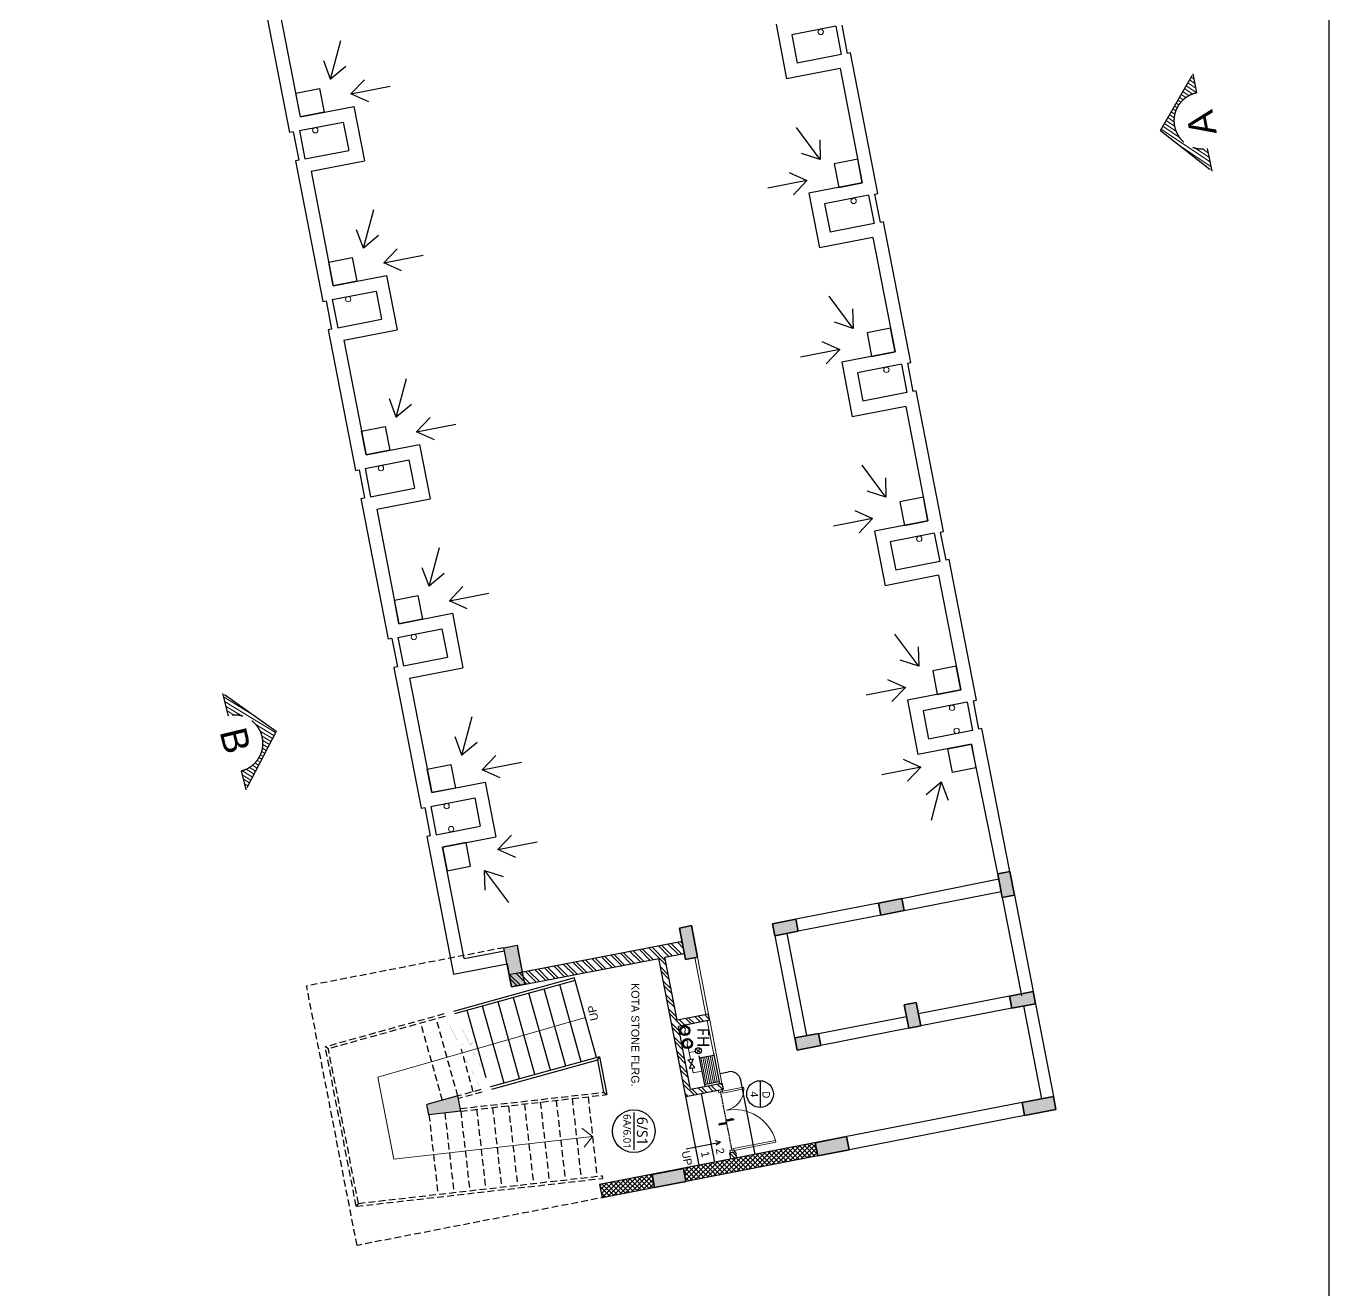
# Model space of a CAD drawing. Header units: millimetres. Extents: x -1127141 to 1597693, y -1835560 to -399335.
# Drawn here: x 1019823 to 1044240, y -523115 to -499434 of the extents above; entities that cross this region are included whole.
import ezdxf
from ezdxf.enums import TextEntityAlignment as Align

# ---------------------------------------------------------------- set-up
doc = ezdxf.new("R2010")
doc.units = ezdxf.units.MM
doc.header["$MEASUREMENT"] = 0
for name, pattern in [('ACAD_ISO05W100', [36, 24, -3, 0, -3, 0, -3, 0, -3]), ('CENTER2', [28.575, 19.05, -3.175, 3.175, -3.175]), ('DASHED2', [0.375, 0.25, -0.125]), ('HIDDEN', [0.375, 0.25, -0.125]), ('HIDDEN2', [4.7625, 3.175, -1.5875])]:
    doc.linetypes.add(name, pattern=pattern)
for name, color, linetype in [('A-Anno Tags', 6, 'Continuous'), ('A-Elevation', 4, 'Continuous'), ('A-Steps', 3, 'Continuous'), ('A-Wall Patt', 8, 'Continuous'), ('Anno_Frames', 7, 'Continuous'), ('Anno_Labels', 7, 'Continuous'), ('L-ELEV', 6, 'Continuous'), ('S-Conc Patt', 9, 'Continuous')]:
    doc.layers.add(name, color=color, linetype=linetype)
for name, color, linetype, lineweight in [('A-Detail Lines', 8, 'Continuous', 25), ('A-Door', 4, 'Continuous', 9), ('A-Wall Sec', 1, 'Continuous', 30), ('A-WIN', 5, 'Continuous', 25), ('Ann_TitleBlock 2', 5, 'Continuous', 25), ('Anno_Tittleblock', 5, 'Continuous', 13), ('column hatch', 12, 'Continuous', 5), ('grid', 251, 'CENTER2', 13), ('rwp', 231, 'Continuous', 5), ('S-Concrete', 40, 'Continuous', 30), ('STAIR', 3, 'Continuous', 9), ('text', 7, 'Continuous', 9), ('Wall HATCH', 8, 'Continuous', 15)]:
    doc.layers.add(name, color=color, linetype=linetype, lineweight=lineweight)
doc.styles.add('arial', font='arial.ttf', dxfattribs={"height": 100})
doc.styles.add('IIITD @ 100', font='trebuc.ttf', dxfattribs={"height": 210})
doc.styles.get("Standard").update_dxf_attribs({"font": 'trebuc.ttf'})
doc.styles.add('TITLE', font='swissel.ttf', dxfattribs={"height": 4.3})
doc.dimstyles.new('DIM 1', dxfattribs={"dimtxt": 185, "dimasz": 200, "dimexe": 100, "dimexo": 50, "dimgap": 125, "dimtad": 3, "dimdec": 0, "dimtxsty": 'Standard', "dimblk": 'OBLIQUE', "dimcen": 250, "dimdle": 100, "dimclrd": 256, "dimclre": 256, "dimclrt": 256, "dimadec": 0, "dimazin": 0, "dimtfac": 1, "dimtdec": 0, "dimtmove": 1, "dimatfit": 3, "dimldrblk": 'OBLIQUE', "dimfxl": 1, "dimlwd": -1, "dimlwe": -1, "dimarcsym": 0})

# ---------------------------------------------------------------- blocks, each defined once
blk = doc.blocks.new('Door 1200')
at = {"layer": 'A-Door', "color": 5, "lineweight": 18}
for p, q in [((524084, 16182), (524084, 16132)), ((524084, 16182), (524159, 16182)), ((524084, 16132), (524124, 16132)), ((524124, 16147), (524124, 16132)), ((524159, 16147), (524124, 16147)), ((524159, 16182), (524159, 16147)), ((524159, 16147), (524557, 16147)), ((524159, 16112), (524159, 16147)), ((524557, 16147), (524557, 16112)), ((524159, 16112), (524557, 16112)), ((524084, 15032), (524124, 15032)), ((524084, 14982), (524084, 15032)), ((524084, 14982), (524159, 14982)), ((524124, 15017), (524124, 15032)), ((524159, 15017), (524124, 15017)), ((524159, 15052), (524159, 15017)), ((524159, 15052), (524958, 15052)), ((524159, 14982), (524159, 15017)), ((524159, 15017), (524958, 15017)), ((524958, 15017), (524958, 15052))]:
    blk.add_line(p, q, dxfattribs=at)
at = {"layer": 'A-Door', "lineweight": 18}
for centre, radius, start, end in [((524155, 16193), 411, 270.5695, 348.692), ((524157, 14978), 804, 5.3147, 89.8716)]:
    blk.add_arc(centre, radius, start, end, dxfattribs=at)
blk = doc.blocks.new('*U29')
at = {"layer": 'A-Anno Tags'}
blk.add_lwpolyline([(-250, 0), (250, 0)], dxfattribs=at)
blk.add_circle((0, 0), 250, dxfattribs=at)
at = {"layer": 'Anno_Frames', "color": 7}
for tag, rotation, p in [('ENTITY', 359.7608, (15, 185)), ('ENTITYNO', 0.1757, (4, -36))]:
    blk.add_attdef(tag, text='', height=140, rotation=rotation, dxfattribs=at).set_placement(p, align=Align.TOP_CENTER)
blk = doc.blocks.new('f h')
at = {"layer": 'A-WIN'}
for p, q in [((1010874, -78570), (1010972, -78570)), ((1010874, -78570), (1010972, -78734)), ((1010972, -78570), (1010874, -78734)), ((1011088, -78536), (1011088, -79120)), ((1011088, -78575), (1011368, -78575)), ((1011368, -78536), (1011368, -79120)), ((1010874, -78734), (1010972, -78734)), ((1011088, -79081), (1011368, -79081))]:
    blk.add_line(p, q, dxfattribs=at)
at = {"layer": 'A-WIN', "ltscale": 50}
for centre, radius in [((1010925, -78023), 93.8), ((1010925, -78023), 75), ((1010924, -78269), 93.8), ((1010924, -78269), 75)]:
    blk.add_circle(centre, radius, dxfattribs=at)
at = {"layer": 'A-WIN'}
blk.add_circle((1011100, -78441), 56.6, dxfattribs=at)
at = {"layer": 'Wall HATCH'}
for p, q in [((1010923, -78570), (1010923, -78344)), ((1010923, -78441), (1011044, -78441)), ((1011140, -78401), (1011060, -78481)), ((1011140, -78481), (1011060, -78401)), ((1011123, -78575), (1011123, -79081)), ((1011158, -78575), (1011158, -79081)), ((1011193, -78575), (1011193, -79081)), ((1011228, -78575), (1011228, -79081)), ((1011263, -78575), (1011263, -79081)), ((1011298, -78575), (1011298, -79081)), ((1011333, -78575), (1011333, -79081)), ((1010923, -78828), (1010923, -78734)), ((1011088, -78828), (1010923, -78828))]:
    blk.add_line(p, q, dxfattribs=at)
at = {"layer": 'Wall HATCH', "ltscale": 50}
for centre in [(1010899, -77997), (1010897, -78242)]:
    blk.add_arc(centre, 37.5, 314.6267, 134.6267, dxfattribs=at)
at = {"layer": 'Wall HATCH'}
for centre in [(1010952, -78050), (1010950, -78296)]:
    blk.add_arc(centre, 37.5, 134.6267, 314.6267, dxfattribs=at)
blk = doc.blocks.new('Starting Stair HOSTEL out')
at = {"layer": 'S-Conc Patt', "linetype": 'Continuous'}
blk.add_hatch(color=256, dxfattribs=at).paths.add_polyline_path([(926419, 139403), (926223, 139403), (926176, 138803), (926466, 138803)])
at = {"layer": 'A-Elevation', "linetype": 'HIDDEN2', "ltscale": 40}
for p, q in [((924800, 141067), (924433, 136435)), ((924847, 141017), (924483, 136431)), ((924800, 141067), (927843, 141067)), ((924847, 141017), (924800, 141067)), ((924847, 141017), (927797, 141017)), ((927797, 141017), (927842, 141067)), ((927975, 138753), (927797, 141017)), ((928024, 138766), (927843, 141067)), ((926176, 138803), (925958, 136059)), ((926226, 138803), (926012, 136109)), ((926452, 138342), (926416, 138803)), ((926501, 138355), (926466, 138803)), ((924483, 136431), (924433, 136435))]:
    blk.add_line(p, q, dxfattribs=at)
at = {"layer": 'A-Elevation'}
for p, q in [((928173, 136232), (927989, 138570)), ((928223, 136236), (928038, 138584)), ((926628, 136109), (926467, 138160)), ((926682, 136059), (926516, 138173)), ((926012, 136109), (925958, 136059)), ((926682, 136059), (925958, 136059)), ((926628, 136109), (926012, 136109)), ((926628, 136109), (926682, 136059)), ((928173, 136232), (928223, 136236))]:
    blk.add_line(p, q, dxfattribs=at)
at = {"layer": 'A-Steps', "linetype": 'DASHED2', "ltscale": 500}
for p, q in [((926223, 139403), (924728, 139521)), ((926200, 139104), (924704, 139222)), ((926441, 139104), (927936, 139222)), ((926176, 138805), (924681, 138923)), ((926465, 138805), (927960, 138923)), ((926152, 138506), (924657, 138624)), ((926488, 138506), (927312, 138571)), ((926128, 138207), (924633, 138325)), ((926105, 137908), (924609, 138026)), ((926081, 137609), (924586, 137727)), ((926057, 137309), (924562, 137428)), ((926034, 137010), (924538, 137129)), ((926010, 136711), (924515, 136830)), ((925986, 136412), (924491, 136531))]:
    blk.add_line(p, q, dxfattribs=at)
at = {"layer": 'A-Steps'}
for p, q in [((926698, 138221), (928007, 138325)), ((926536, 137908), (928031, 138026)), ((926560, 137609), (928055, 137727)), ((926583, 137309), (928079, 137428)), ((926607, 137010), (928102, 137129)), ((926631, 136711), (928126, 136830)), ((926654, 136412), (928150, 136531)), ((926678, 136113), (928173, 136232))]:
    blk.add_line(p, q, dxfattribs=at)
at = {"layer": 'S-Concrete', "linetype": 'Continuous'}
for p, q in [((926176, 138803), (926223, 139403)), ((926223, 139403), (926419, 139403)), ((926466, 138803), (926419, 139403)), ((926176, 138803), (926466, 138803))]:
    blk.add_line(p, q, dxfattribs=at)
at = {"layer": 'STAIR', "color": 5, "const_width": 1}
for points in [[(926431, 138337), (927356, 138583), (927405, 138511), (927368, 138681), (927422, 138600), (928058, 138775)], [(926431, 138150), (927356, 138396), (927405, 138325), (927368, 138495), (927422, 138414), (928058, 138589)]]:
    blk.add_lwpolyline(points, dxfattribs=at)
at = {"layer": 'text'}
for p, q in [((925535, 140210), (925239, 136472)), ((927098, 140210), (925535, 140210)), ((927450, 136174), (927098, 140210)), ((925239, 136472), (925073, 136666)), ((925239, 136472), (925433, 136637))]:
    blk.add_line(p, q, dxfattribs=at)
at = {"layer": 'text', "linetype": 'Continuous', "insert": (927363, 136096), "char_height": 150, "width": 495.15, "attachment_point": 1}
blk.add_mtext('{\\fArial|b0|i0|c0|p34;UP}', dxfattribs=at)
blk = doc.blocks.new('Door Tag')
blk.add_line((-3.5, 0), (3.5, 0))
blk.add_circle((0, 0), 4)
blk.add_attdef('DW_NAME', text='', height=2).set_placement((0, 0), align=Align.BOTTOM_CENTER)
blk.add_attdef('SHEET_NO', text='', height=1.4).set_placement((0.05, -0.54), align=Align.TOP_CENTER)
blk = doc.blocks.new('_Oblique')
at = {"color": 0, "linetype": 'ByBlock', "lineweight": -2}
blk.add_line((-0.5, -0.5), (0.5, 0.5), dxfattribs=at)
blk = doc.blocks.new('DROP')
at = {"layer": 'A-Detail Lines'}
h = blk.add_hatch(dxfattribs=at)
h.set_pattern_fill('ANSI31', color=256, scale=100, angle=-90, style=0)
h.set_pattern_definition([(45, (-30796.783, -8736.205), (8.838835, -8.838835), [])])
h.paths.add_polyline_path([(-46, 0), (-46, -147), (-75, -147), (-75, 0)])
h.paths.add_polyline_path([(0, 147), (0, 0), (-30, 0), (-30, 147)])
for p, q in [((-46, -147), (-46, 0)), ((0, 0), (0, 148))]:
    blk.add_line(p, q, dxfattribs=at)
blk = doc.blocks.new('Elevation arrow_front-A')
at = {"layer": 'grid', "ltscale": 0.12}
h = blk.add_hatch(dxfattribs=at)
h.set_pattern_fill('ANSI31', color=256, style=0)
h.set_pattern_definition([(45, (8.16109, 34.92827), (-0.08838835, 0.08838835), [])])
h.paths.add_polyline_path([(1.127, -1.616, 1), (-0.997, -1.616), (-1.861, -1.616), (0, 0), (1.861, -1.616)])
at = {"layer": 'grid', "lineweight": -2, "ltscale": 0.125}
for p, q in [((0, 0), (-1.861, -1.616)), ((0, 0), (1.861, -1.616)), ((-1.861, -1.616), (-0.997, -1.616)), ((1.127, -1.616), (1.861, -1.616))]:
    blk.add_line(p, q, dxfattribs=at)
blk.add_arc((0.065, -1.616), 1.062, 0, 180, dxfattribs=at)
at = {"layer": 'grid', "ltscale": 0.12, "style": 'arial'}
blk.add_attdef('D', (-0.498, -2.066), '', height=1, dxfattribs=at)
blk = doc.blocks.new('ELEELE')
at = {"layer": 'L-ELEV', "ltscale": 0.1}
ref = blk.add_blockref('Elevation arrow_front-A', (23133, 261013), dxfattribs=dict(at, xscale=499.0243868003128, yscale=499.0243868003128, zscale=499.0243868003128, rotation=191.0000000000011))
ref.add_attrib('D', 'A', (23181, 262072), dxfattribs={"layer": '0', "ltscale": 0.12, "height": 499, "rotation": 191, "style": 'arial'})
ref = blk.add_blockref('Elevation arrow_front-A', (34392, 244441), dxfattribs=dict(at, xscale=499.0243868003126, yscale=499.0243868003126, zscale=499.0243868003126, rotation=13.61093188813961))
ref.add_attrib('D', 'B', (34393, 243381), dxfattribs={"layer": '0', "ltscale": 0.12, "height": 499, "rotation": 13.6109, "style": 'arial'})
blk = doc.blocks.new('IIITD WD A1- L Format Library')
at = {"layer": 'Anno_Tittleblock', "color": 5}
blk.add_lwpolyline([(0, -7.57), (775, -7.57), (775, 573.91), (0, 573.91)], close=True, dxfattribs=at)
at = {"style": 'TITLE'}
for tag, p, height in [('PROJECT NAME 1', (779.17, 137.4), 2.98), ('PROJECT NAME 2', (779.17, 132.23), 2.98), ('PROJECT_NAME_3', (779.17, 127.37), 2.98), ('1:100@A1', (818.06, 91.92), 2.25), ('03.04.11', (821.96, 84.64), 2.25), ('A-2.03', (844.81, 84.28), 4), ('A', (858.85, 75.94), 3.66), ('AC', (827.5, 76.14), 2.25)]:
    blk.add_attdef(tag, p, '', height=height, dxfattribs=at)
for p in [(780.3, 113.01), (780.3, 106.37)]:
    blk.add_attdef('FIRST FLOOR PLAN', text='', height=3.39, dxfattribs=at).set_placement(p, align=Align.TOP_LEFT)

msp = doc.modelspace()

# ---------------------------------------------------------------- hatches: boundary and pattern name
at = {"layer": 'A-Wall Patt'}
h = msp.add_hatch(dxfattribs=at)
h.set_pattern_fill('ANSI32', color=256, scale=400, style=0)
h.set_pattern_definition([(315, (1127189.63, -478259.64), (106.06602, 106.06602), []), (315, (1127189.63, -478330.35), (106.06602, 106.06602), [])])
h.paths.add_polyline_path([(1033138.4, -520643.3), (1033116.5, -520530.3), (1033003.6, -520552.3), (1033025.5, -520665.2)])
h.paths.add_polyline_path([(1031683, -516902.3), (1032185.5, -519488.8), (1032887.3, -519352.4), (1032865.4, -519239.7), (1032865.3, -519239.7), (1032865.3, -519239.5), (1032276.4, -519354), (1032047.6, -518176.1), (1032636.5, -518061.7), (1032614.6, -517948.8), (1032025.7, -518063.2), (1031795.8, -516880.4), (1032158.9, -516809.9), (1032115.1, -516584.1), (1028877.5, -517213.1), (1028921.4, -517438.9)])
h = msp.add_hatch(dxfattribs=at)
h.set_pattern_fill('ANSI37', color=256, scale=500, style=0)
h.set_pattern_definition([(315, (1034104.625, -520637.45), (44.1942, 44.1942), []), (45, (1034104.625, -520637.45), (-44.1942, 44.1942), [])])
h.paths.add_polyline_path([(1034659.2, -520602.3), (1034635.4, -520479.6), (1033162.3, -520766), (1033186.1, -520888.7)])
h.paths.add_polyline_path([(1034635.4, -520479.6), (1034611.5, -520356.9), (1033138.4, -520643.3), (1033162.3, -520766)])
h.paths.add_polyline_path([(1033186.1, -520888.7), (1033162.3, -520766), (1033049.4, -520787.9), (1033073.2, -520910.6)])
h.paths.add_polyline_path([(1033162.3, -520766), (1033138.4, -520643.3), (1033025.5, -520665.2), (1033049.4, -520787.9)])
h.paths.add_polyline_path([(1033073.2, -520910.6), (1033049.4, -520787.9), (1032166.8, -520959.5), (1032190.7, -521082.2)])
h.paths.add_polyline_path([(1033049.4, -520787.9), (1033025.5, -520665.2), (1032142.9, -520836.8), (1032166.8, -520959.5)])
h.paths.add_polyline_path([(1031601.7, -521196.7), (1031553.9, -520951.3), (1030572.3, -521142.1), (1030620, -521387.5)])
at = {"layer": 'S-Conc Patt'}
for points in [[(1038258.7, -515277.7), (1038032.9, -515321.6), (1038118.8, -515763.3), (1038344.6, -515719.4)], [(1036282.4, -516008.1), (1036238.5, -515782.3), (1035796.7, -515868.2), (1035840.6, -516094)], [(1034296, -516394.3), (1034252.1, -516168.5), (1033810.4, -516254.4), (1033854.3, -516480.1), (1033857.7, -516479.4), (1033857.7, -516479.5)], [(1032180.9, -516922.6), (1032406.6, -516878.7), (1032292.2, -516289.7), (1032066.4, -516333.6)], [(1038739.5, -517751.4), (1038695.6, -517525.6), (1038253.9, -517611.5), (1038297.8, -517837.3)], [(1036364.7, -518213.1), (1036590.5, -518169.2), (1036504.6, -517727.5), (1036278.9, -517771.4)], [(1034715.5, -518533.6), (1034671.6, -518307.8), (1034229.9, -518393.7), (1034229.9, -518393.9), (1034229.9, -518393.9), (1034273.8, -518619.5)], [(1039125, -519734.3), (1039077.2, -519488.9), (1038488.3, -519603.4), (1038536, -519848.8)], [(1035248.2, -520487.9), (1035200.5, -520242.5), (1034611.5, -520357), (1034659.2, -520602.4)], [(1032190.6, -521082), (1032142.9, -520836.8), (1031553.9, -520951.3), (1031601.6, -521196.5)]]:
    msp.add_hatch(color=256, dxfattribs=at).paths.add_polyline_path(points)
h = msp.add_hatch(color=256, dxfattribs=at)
h.paths.add_polyline_path([(1029166.8, -517391.2), (1029034.7, -516711.4), (1028789.3, -516759.1), (1028921.4, -517438.9)])
h.paths.add_polyline_path([(1029034.7, -516711.4), (1029023.7, -516655), (1028778.3, -516702.7), (1028789.3, -516759.1)])

# ---------------------------------------------------------------- linework, layer by layer
at = {"layer": 'A-Anno Tags'}
for p, q in [((1032840.2, -520346.2), (1032740.8, -520323.3)), ((1032191.1, -520471.5), (1032840.2, -520346.2)), ((1032840.2, -520346.2), (1032756.5, -520404.4))]:
    msp.add_line(p, q, dxfattribs=at)
at = {"layer": 'A-Detail Lines', "linetype": 'ACAD_ISO05W100'}
msp.add_line((1033052.9, -520491.7), (1032843.1, -519411.9), dxfattribs=at)
at = {"layer": 'A-Detail Lines'}
for points in [[(1024879.9, -500692.5), (1025321.6, -500606.7), (1025407.5, -501048.4), (1024965.7, -501134.2), (1024879.9, -500692.5)], [(1035409.7, -501931.1), (1034967.9, -502017), (1035053.8, -502458.7), (1035495.5, -502372.8), (1035409.7, -501931.1)], [(1025495.2, -503858.3), (1025937, -503772.4), (1026022.8, -504214.1), (1025581.1, -504300), (1025495.2, -503858.3)], [(1036025, -505096.8), (1035583.3, -505182.7), (1035669.2, -505624.4), (1036110.9, -505538.6), (1036025, -505096.8)], [(1026110.6, -507024), (1026552.3, -506938.1), (1026638.2, -507379.9), (1026196.5, -507465.7), (1026110.6, -507024)], [(1036640.4, -508262.6), (1036198.7, -508348.5), (1036284.5, -508790.2), (1036726.3, -508704.3), (1036640.4, -508262.6)], [(1026726, -510189.8), (1027167.7, -510103.9), (1027253.5, -510545.6), (1026811.8, -510631.5), (1026726, -510189.8)], [(1037255.7, -511428.3), (1036814, -511514.2), (1036899.9, -511955.9), (1037341.6, -511870.1), (1037255.7, -511428.3)], [(1037625.9, -513332.7), (1037184.2, -513418.6), (1037098.3, -512976.8), (1037540.1, -512891), (1037625.9, -513332.7)], [(1027341.3, -513355.5), (1027783, -513269.6), (1027868.9, -513711.4), (1027427.2, -513797.2), (1027341.3, -513355.5)], [(1027712.7, -515259.6), (1028154.4, -515173.6), (1028068.4, -514731.9), (1027626.7, -514817.9), (1027712.7, -515259.6)]]:
    msp.add_lwpolyline(points, dxfattribs=at)
at = {"layer": 'A-Door'}
for p, q in [((1032357.7, -516888.4), (1032565.5, -517958.3)), ((1032406.8, -516878.9), (1032614.6, -517948.8)), ((1032587.4, -518071.2), (1032816.3, -519249.2)), ((1032636.5, -518061.7), (1032865.3, -519239.7))]:
    msp.add_line(p, q, dxfattribs=at)
at = {"layer": 'A-Elevation'}
for p, q in [((1024965.7, -501134.2), (1024548.8, -498989.5)), ((1033878.8, -499401.7), (1034077.2, -500422.6)), ((1034996.6, -499439.1), (1034173.9, -499599)), ((1034996.6, -499439.1), (1035099.6, -499969.2)), ((1035109.5, -499417.2), (1035212.5, -499947.3)), ((1034173.9, -499599), (1034277, -500129.1)), ((1035099.6, -499969.2), (1034277, -500129.1)), ((1035078.6, -500228), (1034077.2, -500422.6)), ((1035078.6, -500228), (1035495.5, -502372.8)), ((1024965.7, -501134.2), (1025965.1, -500940)), ((1025965.1, -500940), (1026163.7, -501960.9)), ((1024944.7, -501393), (1025767.4, -501233.1)), ((1025767.4, -501233.1), (1025870.4, -501763.2)), ((1024831.8, -501415), (1024934.9, -501945)), ((1024944.7, -501393), (1025047.8, -501923.1)), ((1025047.8, -501923.1), (1025870.4, -501763.2)), ((1025164.2, -502155.1), (1026163.7, -501960.9)), ((1025164.2, -502155.1), (1025581.1, -504300)), ((1035495.5, -502372.8), (1034494.2, -502567.5)), ((1034494.2, -502567.5), (1034692.6, -503588.4)), ((1035611.9, -502604.9), (1034789.3, -502764.8)), ((1035611.9, -502604.9), (1035715, -503135)), ((1035724.8, -502582.9), (1035827.9, -503113)), ((1034789.3, -502764.8), (1034892.3, -503294.9)), ((1035715, -503135), (1034892.3, -503294.9)), ((1035694, -503393.7), (1034692.6, -503588.4)), ((1035694, -503393.7), (1036110.9, -505538.6)), ((1025581.1, -504300), (1026580.9, -504105.7)), ((1026580.9, -504105.7), (1026779.5, -505126.5)), ((1025560.1, -504558.8), (1026382.7, -504398.9)), ((1026382.7, -504398.9), (1026485.8, -504928.9)), ((1025447.2, -504580.7), (1025550.2, -505110.8)), ((1025560.1, -504558.8), (1025663.1, -505088.8)), ((1025663.1, -505088.8), (1026485.8, -504928.9)), ((1025779.5, -505320.9), (1026779.5, -505126.5)), ((1025779.5, -505320.9), (1026196.5, -507465.7)), ((1036110.9, -505538.6), (1035109.5, -505733.2)), ((1035109.5, -505733.2), (1035308, -506754.1)), ((1036227.3, -505770.6), (1035404.7, -505930.5)), ((1035404.7, -505930.5), (1035507.7, -506460.6)), ((1036227.3, -505770.6), (1036330.3, -506300.7)), ((1036340.2, -505748.7), (1036443.2, -506278.8)), ((1036330.3, -506300.7), (1035507.7, -506460.6)), ((1036309.3, -506559.5), (1035308, -506754.1)), ((1036309.3, -506559.5), (1036726.3, -508704.3)), ((1026196.5, -507465.7), (1027196.7, -507271.3)), ((1027196.7, -507271.3), (1027395.3, -508292.2)), ((1026175.4, -507724.5), (1026998.1, -507564.6)), ((1026998.1, -507564.6), (1027101.1, -508094.7)), ((1026062.6, -507746.5), (1026165.6, -508276.5)), ((1026175.4, -507724.5), (1026278.5, -508254.6)), ((1026278.5, -508254.6), (1027101.1, -508094.7)), ((1026394.9, -508486.6), (1027395.3, -508292.2)), ((1026394.9, -508486.6), (1026811.8, -510631.5)), ((1036726.3, -508704.3), (1035724.9, -508899)), ((1035724.9, -508899), (1035923.3, -509919.9)), ((1036842.7, -508936.4), (1036018, -509096.7)), ((1036018, -509096.7), (1036121, -509626.8)), ((1036842.7, -508936.4), (1036945.7, -509466.5)), ((1036955.6, -508914.4), (1037058.6, -509444.5)), ((1036945.7, -509466.5), (1036121, -509626.8)), ((1036924.7, -509725.2), (1035923.3, -509919.9)), ((1036924.7, -509725.2), (1037341.6, -511870.1)), ((1026811.8, -510631.5), (1027813.2, -510436.8)), ((1027812.6, -510437), (1028011.2, -511457.8)), ((1026790.8, -510890.3), (1027615.5, -510730)), ((1027615.5, -510730), (1027718.5, -511260)), ((1026677.9, -510912.2), (1026781, -511442.3)), ((1026790.8, -510890.3), (1026893.8, -511420.3)), ((1026893.8, -511420.3), (1027718.5, -511260)), ((1027010.3, -511652.4), (1028011.6, -511457.7)), ((1027010.3, -511652.4), (1027427.2, -513797.2)), ((1037341.6, -511870.1), (1036340.2, -512064.7)), ((1036340.2, -512064.7), (1036538.7, -513085.6)), ((1037458, -512102.1), (1036633.3, -512262.4)), ((1036633.3, -512262.4), (1036736.4, -512792.5)), ((1037458, -512102.1), (1037561.1, -512632.2)), ((1037570.9, -512080.2), (1037674, -512610.3)), ((1037561.1, -512632.2), (1036736.4, -512792.5)), ((1037540.2, -512890.9), (1036538.7, -513085.6)), ((1038032.9, -515321.6), (1037540.2, -512890.9)), ((1027427.2, -513797.2), (1028428.5, -513602.6)), ((1028428.4, -513602.6), (1028627, -514623.5)), ((1027406.2, -514056), (1028230.8, -513895.7)), ((1028230.8, -513895.7), (1028333.9, -514425.8)), ((1027293.3, -514077.9), (1027396.3, -514608)), ((1027406.2, -514056), (1027509.2, -514586.1)), ((1027509.2, -514586.1), (1028333.9, -514425.8)), ((1027626.1, -514818), (1028627, -514623.5)), ((1028032.9, -516906.2), (1027626.1, -514818)), ((1036238.5, -515782.3), (1038051.8, -515414.8)), ((1036282.4, -516008.1), (1038096.5, -515650.3)), ((1035796.7, -515868.2), (1034252.1, -516168.5)), ((1038118.8, -515763.3), (1038474.8, -517568.6)), ((1038344.6, -515719.4), (1038695.6, -517525.6)), ((1035840.6, -516094), (1034296, -516394.3)), ((1032115.1, -516584.1), (1032158.9, -516809.9)), ((1033854.3, -516480.2), (1034226.5, -518394.4)), ((1034080.1, -516436.3), (1034452.2, -518350.5)), ((1028032.9, -516906.2), (1028789.3, -516759.1)), ((1029034.7, -516711.4), (1029122.9, -517165.4)), ((1027835.3, -517199.3), (1028837, -517004.6)), ((1028837, -517004.6), (1028877.5, -517213.1)), ((1038253.9, -517611.5), (1036546.6, -517943.5)), ((1038297.8, -517837.3), (1036590.5, -518169.3)), ((1038518.6, -517794.4), (1038856.4, -519531.8)), ((1038739.5, -517751.4), (1039077.3, -519488.9)), ((1034671.6, -518307.8), (1036321.8, -517992.3)), ((1036364.7, -518213.1), (1034715.5, -518533.6)), ((1032830.1, -519057.9), (1032984.9, -519027.8)), ((1033489.4, -520575.1), (1033219.4, -519186)), ((1032436.6, -520779.7), (1032185.6, -519488.7)), ((1032731.1, -520722.5), (1032480.1, -519431.5)), ((1038488.3, -519603.4), (1034723.7, -520335.1)), ((1038536, -519849), (1034771.5, -520580.8))]:
    msp.add_line(p, q, dxfattribs=at)
at = {"layer": 'A-Elevation', "linetype": 'HIDDEN', "ltscale": 500}
for p, q in [((1028778.3, -516702.7), (1025080.9, -517421.1)), ((1026025.1, -522281), (1025080.9, -517421.1)), ((1030717.6, -521368.7), (1026025.1, -522281))]:
    msp.add_line(p, q, dxfattribs=at)
at = {"layer": 'A-Elevation'}
for points in [[(1024831.8, -501415), (1024768, -501427.4), (1024255.7, -498791.8)], [(1035724.8, -502582.9), (1035788.6, -502570.5), (1035276.3, -499934.9), (1035212.5, -499947.3)], [(1024934.9, -501945), (1024871.1, -501957.4), (1025383.4, -504593.1), (1025447.2, -504580.7)], [(1036340.2, -505748.7), (1036404, -505736.3), (1035891.7, -503100.6), (1035827.9, -503113)], [(1025550.2, -505110.8), (1025486.4, -505123.2), (1025998.8, -507758.9), (1026062.6, -507746.5)], [(1036955.6, -508914.4), (1037019.4, -508902), (1036507, -506266.4), (1036443.2, -506278.8)], [(1026677.9, -510912.2), (1026614.1, -510924.6), (1026101.8, -508288.9), (1026165.6, -508276.5)], [(1037570.9, -512080.2), (1037634.7, -512067.8), (1037122.4, -509432.1), (1037058.6, -509444.5)], [(1026781, -511442.3), (1026717.1, -511454.7), (1027229.5, -514090.3), (1027293.3, -514077.9)], [(1038257.7, -515272.8), (1037737.8, -512597.8), (1037674, -512610.3)], [(1027396.3, -514608), (1027333.5, -514620.2), (1027835.3, -517199.3)]]:
    msp.add_lwpolyline(points, dxfattribs=at)
msp.add_arc((1033023, -519224.1), 200, 11, 101, dxfattribs=at)
at = {"layer": 'A-Wall Patt'}
msp.add_lwpolyline([(1044240.5, -478259.6), (1044240.5, -552566.2), (988489.2, -552566.2), (988489.2, -478259.6)], close=True, dxfattribs=at)
at = {"layer": 'A-Wall Sec'}
for p, q in [((1032116.4, -516583.8), (1028877.5, -517213.1)), ((1028921.4, -517438.9), (1031683, -516902.3)), ((1032185.5, -519488.8), (1031683, -516902.3)), ((1031795.8, -516880.4), (1032158.9, -516809.9)), ((1032025.7, -518063.2), (1031795.8, -516880.4)), ((1028877.5, -517213.1), (1028921.4, -517438.9)), ((1032614.6, -517948.8), (1032025.7, -518063.2)), ((1032636.5, -518061.7), (1032047.6, -518176.1)), ((1032636.5, -518061.7), (1032614.6, -517948.8)), ((1032276.4, -519354), (1032047.6, -518176.1)), ((1032185.5, -519488.8), (1032887.3, -519352.4)), ((1032276.4, -519354), (1032865.4, -519239.5)), ((1032865.4, -519239.5), (1032887.3, -519352.4)), ((1034723.7, -520335.1), (1030572.3, -521142.1)), ((1033116.5, -520530.3), (1033003.6, -520552.3)), ((1033003.6, -520552.3), (1033025.5, -520665.2)), ((1033116.5, -520530.3), (1033138.5, -520643.6)), ((1034659.2, -520602.3), (1030620, -521387.5)), ((1030572.3, -521142.1), (1030620, -521387.5))]:
    msp.add_line(p, q, dxfattribs=at)
at = {"layer": 'rwp'}
for centre in [(1034716.5, -499544.5), (1025243.8, -501385.8), (1035331.9, -502710.2), (1025859.2, -504551.5), (1035947.3, -505876), (1026474.6, -507717.3), (1036562.6, -509041.7), (1027089.9, -510883), (1037178, -512207.5), (1037262, -512639.4), (1027705.3, -514048.8), (1027789.2, -514480.7)]:
    msp.add_circle(centre, 50, dxfattribs=at)
at = {"layer": 'S-Conc Patt'}
msp.add_line((1038474.8, -517568.6), (1038481.4, -517602.9), dxfattribs=at)
at = {"layer": 'S-Concrete', "lineweight": 35}
for p, q in [((1038032.9, -515321.6), (1038258.7, -515277.7)), ((1038118.8, -515763.3), (1038032.9, -515321.6)), ((1038258.7, -515277.7), (1038344.6, -515719.4)), ((1035796.7, -515868.2), (1036238.5, -515782.3)), ((1035840.6, -516094), (1035796.7, -515868.2)), ((1036238.5, -515782.3), (1036282.4, -516008.1)), ((1038344.6, -515719.4), (1038118.8, -515763.3)), ((1033810.4, -516254.4), (1034252.1, -516168.5)), ((1034252.1, -516168.5), (1034296, -516394.3)), ((1036282.4, -516008.1), (1035840.6, -516094)), ((1032292.2, -516289.7), (1032066.4, -516333.6)), ((1032066.4, -516333.6), (1032180.9, -516922.6)), ((1032406.6, -516878.7), (1032292.2, -516289.7)), ((1033854.3, -516480.2), (1033810.4, -516254.4)), ((1034296, -516394.3), (1033854.3, -516480.2)), ((1032180.9, -516922.6), (1032406.6, -516878.7)), ((1038253.9, -517611.5), (1038695.6, -517525.6)), ((1038297.8, -517837.3), (1038253.9, -517611.5)), ((1038695.6, -517525.6), (1038739.5, -517751.4)), ((1036278.9, -517771.4), (1036504.6, -517727.5)), ((1036364.7, -518213.1), (1036278.9, -517771.4)), ((1036504.6, -517727.5), (1036590.5, -518169.2)), ((1038739.5, -517751.4), (1038297.8, -517837.3)), ((1034229.9, -518393.7), (1034671.6, -518307.8)), ((1034671.6, -518307.8), (1034715.5, -518533.6)), ((1036590.5, -518169.2), (1036364.7, -518213.1)), ((1034273.8, -518619.5), (1034229.9, -518393.7)), ((1034715.5, -518533.6), (1034273.8, -518619.5)), ((1038488.3, -519603.4), (1039077.2, -519488.9)), ((1038536, -519848.8), (1038488.3, -519603.4)), ((1039077.2, -519488.9), (1039125, -519734.3)), ((1039125, -519734.3), (1038536, -519848.8)), ((1034611.5, -520357), (1035200.5, -520242.5)), ((1035200.5, -520242.5), (1035248.2, -520487.9)), ((1034659.2, -520602.4), (1034611.5, -520357)), ((1035248.2, -520487.9), (1034659.2, -520602.4)), ((1031553.9, -520951.3), (1032142.9, -520836.8)), ((1031601.7, -521196.7), (1031553.9, -520951.3)), ((1032142.9, -520836.8), (1032190.7, -521082.2)), ((1032190.7, -521082.2), (1031601.7, -521196.7))]:
    msp.add_line(p, q, dxfattribs=at)
at = {"layer": 'S-Concrete'}
msp.add_lwpolyline([(1029023.7, -516655), (1029166.8, -517391.2), (1028921.4, -517438.9), (1028778.3, -516702.7)], close=True, dxfattribs=at)

# ---------------------------------------------------------------- block references
at = {"layer": 'A-Anno Tags'}
ref = msp.add_blockref('Door Tag', (1031211.6, -520141), dxfattribs=dict(at, xscale=100, yscale=100, zscale=100, rotation=270.0000000000001))
ref.add_attrib('DW_NAME', '6/S1', dxfattribs={"layer": 'Anno_Labels', "height": 200, "rotation": 270}).set_placement((1031211.6, -520141), align=Align.BOTTOM_CENTER)
ref.add_attrib('SHEET_NO', '6A/6.01', dxfattribs={"layer": 'Anno_Labels', "height": 140, "rotation": 270}).set_placement((1031157.3, -520146.3), align=Align.TOP_CENTER)
at = {"layer": 'A-Detail Lines', "linetype": 'ACAD_ISO05W100', "xscale": -1, "rotation": 101.0000000147721}
msp.add_blockref('DROP', (1032957.3, -519999.8), dxfattribs=at)
at = {"layer": 'Ann_TitleBlock 2', "xscale": 95.87942333735619, "yscale": 95.87942333735619, "zscale": 95.87942333735619, "rotation": 269.9999999999998}
msp.add_blockref('IIITD WD A1- L Format Library', (989214.6, -478259.6), dxfattribs=at)
at = {"layer": 'Anno_Frames', "rotation": 270.0000000000001}
msp.add_blockref('*U29', (1033578.4, -519445.2), dxfattribs=at).add_auto_attribs({'ENTITY': 'D', 'ENTITYNO': '4'})
at = {"layer": 'column hatch', "rotation": 11.00081518667652}
msp.add_blockref('Door 1200', (521428.9, -635262.7), dxfattribs=at)
at = {"layer": 'S-Concrete', "linetype": 'Continuous', "rotation": 101.0033765256603}
msp.add_blockref('Starting Stair HOSTEL out', (1340998.7, -1402421.8), dxfattribs=at)
at = {"layer": 'text', "rotation": 270.0000000000001}
msp.add_blockref('ELEELE', (780067.7, -478259.6), dxfattribs=at)
at = {"layer": 'Wall HATCH', "rotation": 10.99726370803572}
msp.add_blockref('f h', (24927.6, -634513), dxfattribs=at)

# ---------------------------------------------------------------- texts
at = {"layer": 'A-Anno Tags', "attachment_point": 5, "style": 'IIITD @ 100'}
for s, insert, char_height, width, rotation in [('{\\fCentury Gothic|b0|i0|c0|p34;KOTA STONE FLRG.}', (1031240, -518335.6), 150, 2092.677, 270), ('FH', (1032515.6, -518386.3), 225, 2148.003, 270), ('{\\fCentury Gothic|b0|i0|c0|p34;UP}', (1032207.4, -520647), 150, 346.99, 280.86033), ('{\\fCentury Gothic|b0|i0|c0|p34;1}', (1032554.8, -520575.8), 150, 346.99, 280.86033), ('{\\fCentury Gothic|b0|i0|c0|p34;2}', (1032831.2, -520514.5), 150, 346.99, 280.86033)]:
    msp.add_mtext(s, dxfattribs=dict(at, insert=insert, char_height=char_height, width=width, rotation=rotation))

# ---------------------------------------------------------------- leaders
at = {"layer": 'A-Detail Lines'}
for points in [[(1025531.4, -500430.9), (1025722.5, -499705.7)], [(1025911.5, -500705.5), (1026647.6, -500561.8)], [(1034707.6, -501932.6), (1034258.8, -501331.8)], [(1034458, -502329.6), (1033721.7, -502472.1)], [(1026146.8, -503596.7), (1026337.8, -502871.4)], [(1026526.9, -503871.3), (1027262.9, -503727.6)], [(1035322.9, -505098.4), (1034874.1, -504497.5)], [(1035073.4, -505495.4), (1034337.1, -505637.8)], [(1026762.2, -506762.4), (1026953.2, -506037.2)], [(1027142.2, -507037), (1027878.3, -506893.3)], [(1035938.3, -508264.1), (1035489.5, -507663.3)], [(1035688.7, -508661.1), (1034952.4, -508803.6)], [(1027377.5, -509928.2), (1027568.5, -509202.9)], [(1027757.6, -510202.8), (1028493.7, -510059.1)], [(1036553.6, -511429.9), (1036104.9, -510829)], [(1036304.1, -511826.9), (1035567.8, -511969.3)], [(1027992.9, -513093.9), (1028183.9, -512368.7)], [(1028373, -513368.5), (1029109, -513224.8)], [(1036594.3, -513319.7), (1035858.2, -513463.4)], [(1036974.4, -513594.3), (1036783.3, -514319.5)], [(1028664.2, -514860.8), (1029400.5, -514718.1)], [(1028414.8, -515257.9), (1028863.8, -515858.6)]]:
    msp.add_leader(points, dimstyle='DIM 1', override={"dimasz": 300, "dimgap": 125, "dimtad": 0, "dimldrblk": 'Open90'}, dxfattribs=at)

doc.saveas('drawing.dxf')
